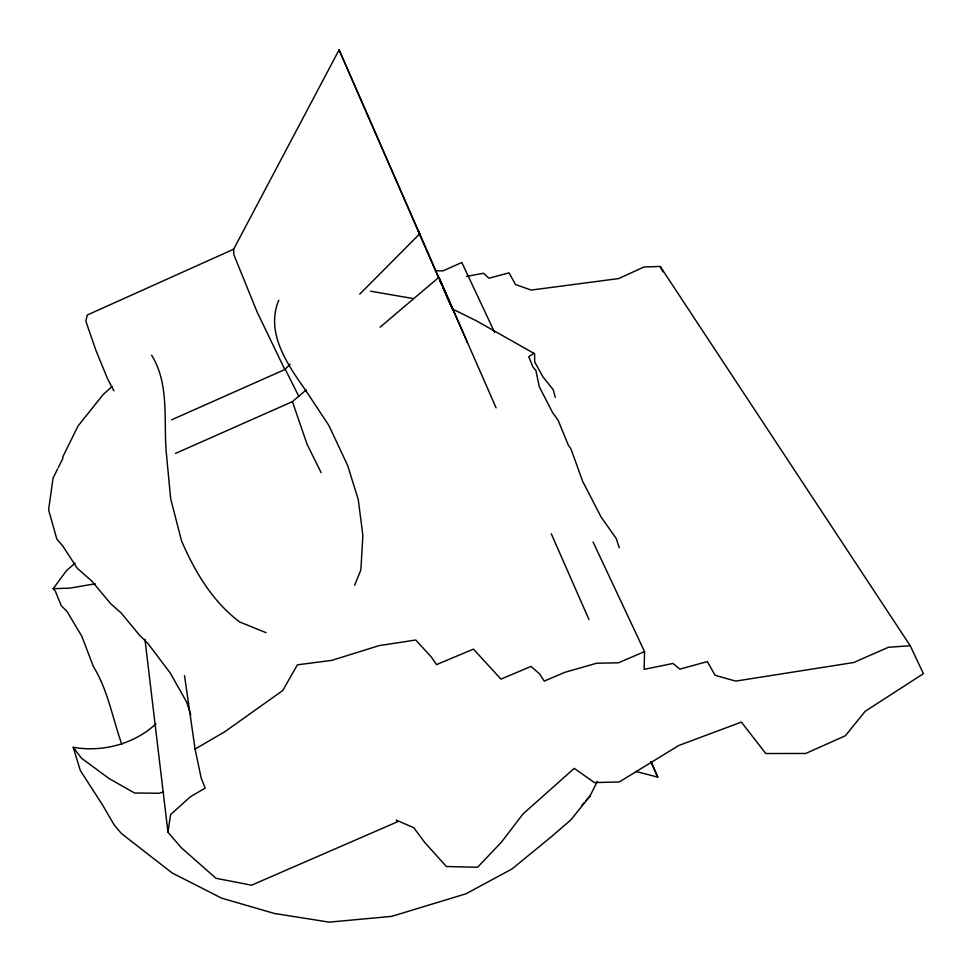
<?xml version="1.0" encoding="UTF-8"?>
<svg xmlns="http://www.w3.org/2000/svg" width="972" height="972" viewBox="0 0 972 972"><rect width="100%" height="100%" fill="white"/><g stroke="black" fill="none" stroke-linecap="round" stroke-linejoin="round"><path stroke-width="1.46" d="M593.078 541.999L644.545 651.617L644.132 669.356L673.013 663.451L679.853 669.149L707.349 661.58L715.064 675.297L735.67 681.105L853.683 662.527L888.457 647.267L910.229 645.76L923.4 673.681L865.189 711.297L845.361 735.755L805.703 753.47L765.778 753.531L741.357 722.074L678.663 745.536L619.298 781.962L594.39 782.582L574.221 768.366L522.985 813.965L501.333 842.274L477.568 867.267L446.403 866.526L424.618 842.323L413.793 827.719L396.297 820.125L397.524 821.765L251.554 885.2L215.991 878.287L181.144 847.596L167.974 832.214L144.95 639.236M167.974 832.214L170.562 814.609L190.524 796.676L205.177 788.098L201.143 777.879L195.068 749.06L184.51 675.625M278.794 300.226C264.967 333.068 288.089 365.326 306.083 390.987L328.888 425.481L347.672 465.576L358.267 499.559L362.884 535.499L360.855 570.017L354.622 585.278M62.633 457.241L78.064 425.955L103.202 394.498L111.999 386.54M57.676 468.808L53.059 478.103L48.6 509.814L56.789 539.023L62.718 545.924L77.31 568.292L91.915 581.195L110.905 603.94L121.038 612.822L139.373 635.056L147.841 643.379L170.246 673.013L186.673 702.149L190.791 714.955M58.332 467.483L62.961 458.237M155.933 723.824C134.367 744.066 102.181 752.51 73.228 747.274L80.299 770.468L102.971 805.654L114.186 824.961L121.366 833.466L172.032 872.892L221.543 898.116L274.42 913.473L329.18 922.136L391.692 916.365L465.965 893.803L511.88 869.041L551.282 836.807L570.88 819.846L589.931 796.165L597.367 781.391M171.57 419.843L284.82 369.542L257.118 312.012L233.815 254.603L233.632 249.221L339.082 49.864L419.685 233.839L359.749 294.151M121.828 744.333C112.485 718.235 108.099 690.557 93.373 666.513L81.879 636.381L67.08 611.546L61.321 605.763L55.331 591.146L53.168 588.68L66.679 570.418L75.075 563.165M581.961 805.193L583.953 802.933M585.946 800.685L589.931 796.165M284.82 369.542L290.166 364.148M175.446 453.45L292.426 401.63L306.265 389.881M380.064 327.224L438.882 277.287L496.097 407.839M452.15 308.817L476.45 320.857L533.822 353.298L528.768 356.724L532.935 366.966L535.9 370.551L539.314 386.783L552.703 412.808L557.964 419.94L568.231 444.945L571.062 449.198L582.75 481.541L601.073 516.958L616.26 538.537L619.261 547.783M195.068 749.06L224.714 731.794L282.731 690.545L297.383 664.836L331.853 660.365L379.104 645.615L415.773 640.013L431.519 657.279L436.501 664.629L473.461 649.114L500.969 679.136L531.028 666.391L539.703 674.033L544.223 681.117L564.963 672.272L596.601 663.244L618.411 662.807L644.545 651.617M233.632 249.221L87.286 315.001L85.815 321.1L95.997 350.576L107.576 378.825L113.894 390.902M95.28 583.795L69.741 588.145L53.168 588.68M163.418 791.888L159.335 793.249L134.586 793.018L108.961 778.475L81.381 758.099L73.228 747.274M466.584 276.388L483.534 273.254L488.916 278.211L509.024 272.853L515.5 284.529L531.222 290.069L618.714 278.563L643.914 266.996L660.219 266.462L910.229 645.76M435.614 270.726L442.953 270.884L461.809 262.489L494.627 332.363M533.822 353.298L534.6 353.881L534.709 361.985L542.886 376.735L553.226 389.736L555.243 397.317M370.539 291.211L413.319 298.562M635.737 771.404L657.752 777.126L651.07 761.769M266.012 632.638L239.792 622.031C212.54 601.692 194.886 571.706 181.57 541.003L170.683 498.782L166.37 453.632C163.369 421.01 169.808 384.548 151.632 355.217M284.845 368.449L298.939 396.588M660.219 266.462L662.855 271.759M321.149 472.659L307.116 444.386L292.426 401.63M551.294 533.798L588.947 619.516M419.685 233.839L418.227 230.534L452.976 310.032M650.961 761.671L657.752 777.126M438.433 277.433L339.082 49.864M439.636 280.203L441.458 284.371M442.673 287.141L451.142 306.532M438.882 277.287L467.374 342.521"/></g></svg>
